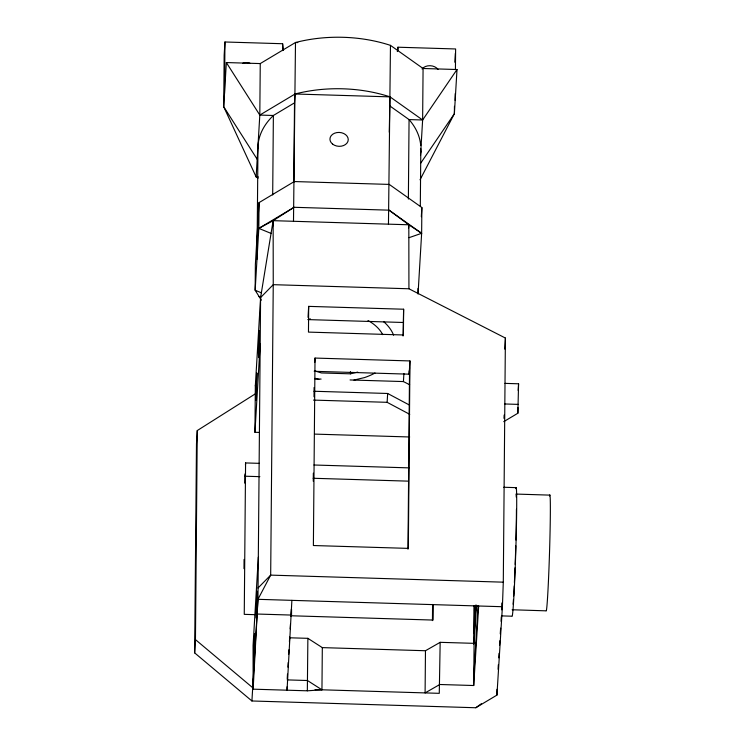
<?xml version="1.0" encoding="UTF-8"?>
<svg xmlns="http://www.w3.org/2000/svg" width="745" height="745" viewBox="0 0 745 745"><rect width="100%" height="100%" fill="white"/><g stroke="black" fill="none" stroke-linecap="round" stroke-linejoin="round"><path stroke-width="1.12" d="M289.777 637.794L307.871 638.335L322.315 647.619L321.952 689.805L307.34 690.811L253.142 689.172L257.956 599.315L260.592 297.562L273.136 220.669L294.061 207.296L389.039 210.165L421.642 233.297L418.038 294.024L418.029 288.445M259.483 432.435L254.939 432.296L255.339 385.947L260.592 297.562L273.247 284.674L408.93 288.771L505.399 338.044L503.294 582.171L502.409 606.719L496.934 695.104L475.794 707.75L251.922 700.98L194.659 652.89L196.484 443.824L197.267 430.554L255.274 393.872M194.659 652.89L195.451 639.62L197.267 430.554M224.506 93.488L224.953 41.99L282.616 43.732L283.538 50.25M243.988 568.668L244.062 559.421M244.733 483.132L244.919 473.988M259.483 463.353L245.58 462.934L244.258 614.355L254.688 614.662M253.235 678.872L253.142 689.172L253.077 645.533L258.329 557.148M256.988 259.307L257.975 146.011M261.365 300.17L255.153 290.243L258.822 228.37L259.046 202.621L294.284 181.547L389.262 184.415L421.866 207.538L421.642 233.297L409.079 237.664M258.003 178.269L256.14 176.947L259.809 115.075L260.256 63.576L295.495 42.502A115.987 75.58 0.5 0 1 390.473 45.37L423.076 68.493L457.002 69.527L454.376 113.715L420.031 179.806M272.689 194.967L273.378 115.484L294.517 102.838L295.048 94L390.026 96.869L422.629 119.992L420.534 155.351M282.56 50.595L282.616 43.732M287.086 686.769L287.058 690.196L291.882 600.358L257.956 599.315L251.922 700.98M293.828 182.32L294.517 102.838M293.493 221.284L295.495 42.502L297.814 42.577M291.574 609.354L291.528 615.072L257.602 614.048M308.681 306.372L308.467 332.102L403.399 334.98L403.622 309.222L308.681 306.372L308.03 317.389M307.34 690.811L307.871 638.335M313.272 481.251L313.347 473.149M314.017 396.768L314.092 387.502M315.023 358.066L313.384 545.526L408.325 548.385L409.955 360.934L315.023 358.066L314.762 362.48M314.409 370.805L321.467 372.956L350.42 373.832L350.439 371.625M389.262 132.21L389.961 97.977M388.462 224.161L390.473 45.37M397.914 50.651L397.942 47.214L455.614 48.965L455.428 69.564M403.054 336.004L403.622 309.222M408.372 199.073L409.061 119.582L389.495 105.716M314.232 371.308L409.173 374.176L409.201 370.814M407.981 549.233L409.564 367.564M420.31 206.225L420.795 150.937M420.729 145.499A89.959 58.622 0.5 0 0 409.061 119.582L422.629 119.992L423.076 68.493M476.344 643.41L440.165 642.33L425.469 650.739L425.097 692.915L439.792 684.497L473.718 685.521L478.672 606.002M432.445 620.613L432.584 604.437M433.255 605.033L433.124 620.064L290.606 615.752M440.165 642.33L439.271 693.334L315.042 689.591M454.45 106.311L454.376 113.715L420.655 163.239M455.158 100.463L455.223 93.591M473.634 644.08L473.96 605.834M473.718 685.521L474.081 643.345L476.428 605.601M474.714 605.815L474.23 633.576L476.008 604.884M478.02 605.685L473.811 676.534M496.934 695.104L496.989 689.293M501.757 609.866L501.813 602.984M503.76 421.651L517.859 413.233L517.905 407.515M517.859 413.233L518.576 383.796L505.008 383.377M224.953 41.99L224.161 55.242L223.714 106.74L256.14 176.947L258.394 177.012M260.256 63.576L226.34 62.552L223.714 106.74L257.183 159.272M259.046 202.621L255.377 264.494L255.153 290.243L261.393 292.813M245.45 465.141L245.58 462.934M254.939 432.296L260.182 343.948M272.81 226.191L273.136 220.669L408.819 224.776L421.642 233.297M287.216 678.742L287.496 674.104M287.905 667.148L288.185 662.51M288.669 654.399L288.939 649.761M289.423 641.65L289.703 637.012M290.187 628.901L290.457 624.263M290.941 616.152L291.351 609.196M409.741 414.332L387.13 402.319L387.661 393.481L313.999 391.255M408.623 228.091L408.819 224.776L389.039 210.165M409.629 384.746L403.418 381.57L403.902 373.496M409.173 374.176L409.955 360.934M421.325 216.711L421.866 207.538M454.822 62.217L455.344 53.379M504.747 349.098L505.399 338.044M503.965 418.336L504.16 415.021M498.07 669.28L498.349 664.717M498.778 657.854L499.057 653.29M499.56 645.291L499.839 640.719M500.268 633.865L500.621 628.147M501.04 621.293L501.329 616.73M518.175 390.427L518.576 383.796M257.919 228.119L257.276 238.968M255.339 385.947L255.898 382.502M257.956 599.315L270.677 575.121L273.247 284.674L273.136 220.669L258.822 228.37L271.31 233.502M422.629 119.992L457.002 69.527M258.021 588.01L270.677 575.121L503.294 582.171M475.794 707.75L481.382 703.708M226.34 62.552L259.809 115.075L295.048 94A115.987 75.58 0.5 0 1 390.026 96.869M258.822 228.37L294.061 207.296M350.42 373.832L357.712 372.118M353.95 380.071L364.575 377.566A57.71 37.604 0.5 0 0 375.005 373.031M258.748 296.612L260.955 296.435M259.809 115.075L273.378 115.484A89.959 58.622 0.5 0 0 257.91 148.18M307.899 319.596L403.157 322.483M314.93 378.898L321.095 379.084M350.057 379.959L403.418 381.57M313.477 400.093L387.13 402.319M314.502 434.102L409.694 436.98M313.943 465.001L408.949 467.869M244.788 476.204L259.856 476.66M313.151 478.271L408.167 481.14M291.882 600.358L502.409 606.719M322.315 647.619L425.469 650.739M287.151 679.896L307.434 680.511L321.952 689.805M504.831 403.976L518.399 404.395M503.769 487.258L516.201 487.649M549.903 495.127L515.987 494.065A58.045 1.527 -88.2 0 1 516.285 497.176M512.132 609.764L546.048 610.835A58.045 1.527 -88.2 0 0 549.605 549.81A58.045 1.527 -88.2 0 0 549.484 495.956M474.435 610.406L476.698 610.472M501.739 615.892L511.917 616.208A64.498 1.695 -88.2 0 0 515.866 548.404A64.498 1.695 -88.2 0 0 515.736 488.571M315.144 378.339L318.897 379.484M387.661 393.481L409.238 404.945M195.451 639.62L252.704 687.71M408.819 224.776L408.93 288.771M516.434 509.282A58.045 1.527 -88.2 0 1 515.931 540.078M515.773 545.815A58.045 1.527 -88.2 0 1 515.158 564.421M515.037 567.83A58.045 1.527 -88.2 0 1 514.404 582.562M514.236 585.896A58.045 1.527 -88.2 0 1 513.678 595.944M513.454 599.436A58.045 1.527 -88.2 0 1 513.082 604.223M242.768 63.251A9.238 7.003 3.4 0 1 249.808 63.083M397.942 47.214A57.71 37.604 0.5 0 1 397.299 51.563M308.281 319.754A47.438 30.908 0.5 0 1 310.274 318.795M367.993 320.536A47.438 30.908 0.5 0 1 382.688 334.635M383.563 321.589A57.71 37.604 0.5 0 1 393.602 335.175M420.86 148.758A89.959 58.622 0.5 0 1 420.599 153.107M422.061 68.968A9.238 7.003 3.4 0 1 438.041 69.443M253.654 655.982L253.747 660.675L254.613 633.613L253.654 655.982M258.45 352.944L258.543 357.637L259.409 330.575L258.45 352.944M256.187 612.381L256.317 618.248L257.081 591.185L256.187 612.381M255.954 393.295L256.038 400.102L256.867 372.966L255.954 393.295M332.577 144.092A9.164 6.947 3.4 0 0 347.924 141.438A9.164 6.947 3.4 0 0 336.787 132.591A9.164 6.947 3.4 0 0 332.577 144.092"/></g></svg>
